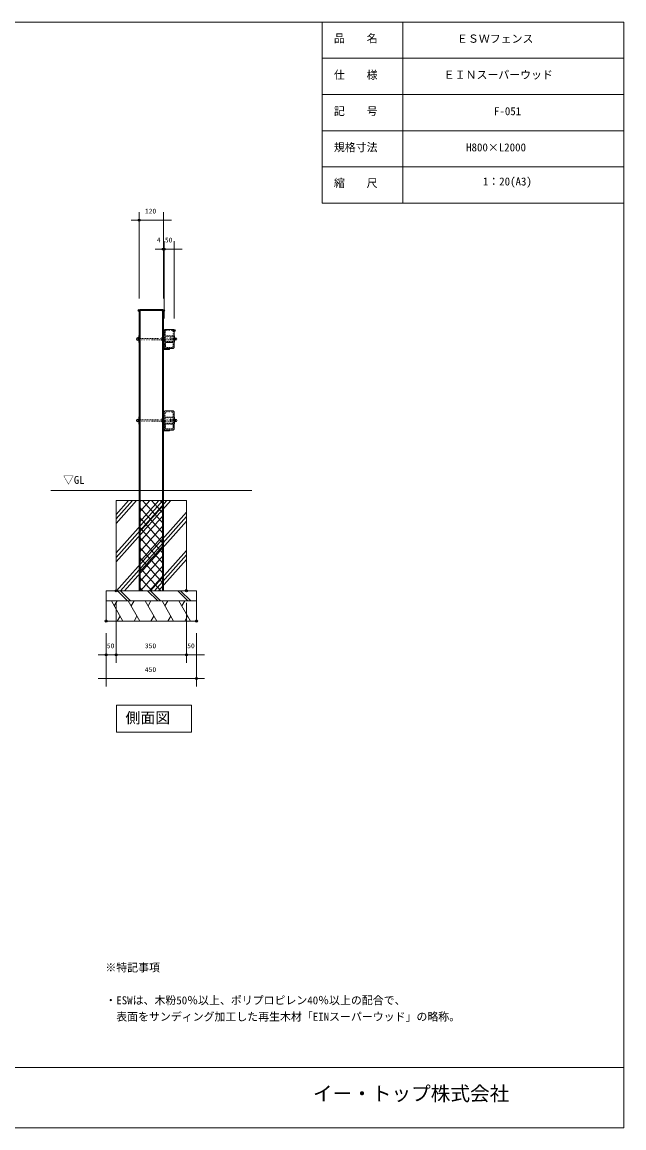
# Model space of a CAD drawing. Units: millimetres, scale not verified. Extents: x -3900 to 3900, y -2750 to 2750.
# Drawn here: x 907 to 3900, y -2750 to 2750 of the extents above; entities that cross this region are included whole.
import ezdxf
from ezdxf.enums import TextEntityAlignment as Align

# ---------------------------------------------------------------- set-up
doc = ezdxf.new("R2010")
doc.units = ezdxf.units.MM
doc.header["$LTSCALE"] = 20
doc.header["$PDMODE"] = 32
doc.header["$PDSIZE"] = 10
doc.linetypes.add('USER5', pattern=[0.208282, 0.069427, -0.138855])
doc.layers.add('0-0_0', color=30, linetype='Continuous', lineweight=18)
doc.layers.add('0-1_IMPORTED', color=30, linetype='Continuous', lineweight=18)
doc.layers.add('0-2_DEFPOINTS', color=7, linetype='Continuous')
doc.styles.add('ＭＳ ゴシック', font='')
doc.styles.get('ＭＳ ゴシック').set_extended_font_data('MS Gothic')

# ---------------------------------------------------------------- blocks, each defined once
blk = doc.blocks.new('D1')
at = {"layer": '0-0_0', "color": 7, "lineweight": 9}
for p, q in [((1455.5, 1766), (1495.5, 1766)), ((1495.5, 1376.85), (1495.5, 1806)), ((1495.5, 1766), (1615.5, 1766)), ((1615.5, 1376.85), (1615.5, 1806)), ((1615.5, 1766), (1655.5, 1766))]:
    blk.add_line(p, q, dxfattribs=at)
at = {"layer": '0-0_0', "color": 7}
for points in [[(1495.5, 1766), (1515.5, 1767.75), (1515.5, 1764.25)], [(1615.5, 1766), (1595.5, 1764.25), (1595.5, 1767.75)]]:
    blk.add_solid(points, dxfattribs=at)
at = {"layer": '0-2_DEFPOINTS'}
for p in [(1495.5, 1766), (1495.5, 1316.85), (1615.5, 1316.85)]:
    blk.add_point(p, dxfattribs=at)
at = {"layer": '0-0_0', "color": 7, "style": 'ＭＳ ゴシック'}
blk.add_text('120', height=23.88, dxfattribs=at).set_placement((1523.75, 1791.93), align=Align.BOTTOM_LEFT)
blk = doc.blocks.new('D2')
at = {"layer": '0-0_0', "color": 7, "lineweight": 9}
for p, q in [((1619.5, 1277.04), (1619.5, 1662)), ((1669.5, 1277.04), (1669.5, 1662)), ((1579.5, 1622), (1619.5, 1622)), ((1619.5, 1622), (1669.5, 1622)), ((1669.5, 1622), (1709.5, 1622))]:
    blk.add_line(p, q, dxfattribs=at)
at = {"layer": '0-0_0', "color": 7}
for points in [[(1619.5, 1622), (1639.5, 1623.75), (1639.5, 1620.25)], [(1669.5, 1622), (1649.5, 1620.25), (1649.5, 1623.75)]]:
    blk.add_solid(points, dxfattribs=at)
at = {"layer": '0-2_DEFPOINTS'}
for p in [(1619.5, 1622), (1619.5, 1217.04), (1669.5, 1217.04)]:
    blk.add_point(p, dxfattribs=at)
at = {"layer": '0-0_0', "color": 7, "style": 'ＭＳ ゴシック'}
blk.add_text('50', height=23.88, dxfattribs=at).set_placement((1623.33, 1647.93), align=Align.BOTTOM_LEFT)
blk = doc.blocks.new('D3')
at = {"layer": '0-0_0', "color": 7, "lineweight": 9}
for p, q in [((1615.5, 1376.85), (1615.5, 1662)), ((1619.5, 1277.04), (1619.5, 1662)), ((1575.5, 1622), (1615.5, 1622)), ((1615.5, 1622), (1582.83, 1622)), ((1615.5, 1622), (1619.5, 1622)), ((1619.5, 1622), (1659.5, 1622))]:
    blk.add_line(p, q, dxfattribs=at)
at = {"layer": '0-0_0', "color": 7}
for points in [[(1619.5, 1622), (1599.5, 1620.25), (1599.5, 1623.75)], [(1615.5, 1622), (1635.5, 1623.75), (1635.5, 1620.25)]]:
    blk.add_solid(points, dxfattribs=at)
at = {"layer": '0-2_DEFPOINTS'}
for p in [(1615.5, 1622), (1615.5, 1316.85), (1619.5, 1217.04)]:
    blk.add_point(p, dxfattribs=at)
at = {"layer": '0-0_0', "color": 7, "style": 'ＭＳ ゴシック'}
blk.add_text('4', height=23.88, dxfattribs=at).set_placement((1582.83, 1647.93), align=Align.BOTTOM_LEFT)
blk = doc.blocks.new('D4')
at = {"layer": '0-0_0', "color": 7, "lineweight": 9}
for p, q in [((1380.5, -137.96), (1380.5, -436.3)), ((1330.5, -287.96), (1330.5, -436.3)), ((1290.5, -396.3), (1330.5, -396.3)), ((1330.5, -396.3), (1380.5, -396.3)), ((1380.5, -396.3), (1420.5, -396.3))]:
    blk.add_line(p, q, dxfattribs=at)
at = {"layer": '0-0_0', "color": 7}
for points in [[(1330.5, -396.3), (1350.5, -394.55), (1350.5, -398.05)], [(1380.5, -396.3), (1360.5, -398.05), (1360.5, -394.55)]]:
    blk.add_solid(points, dxfattribs=at)
at = {"layer": '0-2_DEFPOINTS'}
for p in [(1380.5, -77.96), (1330.5, -227.96), (1330.5, -396.3)]:
    blk.add_point(p, dxfattribs=at)
at = {"layer": '0-0_0', "color": 7, "style": 'ＭＳ ゴシック'}
blk.add_text('50', height=23.88, dxfattribs=at).set_placement((1334.33, -370.37), align=Align.BOTTOM_LEFT)
blk = doc.blocks.new('D5')
at = {"layer": '0-0_0', "color": 7, "lineweight": 9}
for p, q in [((1380.5, -137.96), (1380.5, -436.3)), ((1730.5, -137.96), (1730.5, -436.3)), ((1340.5, -396.3), (1380.5, -396.3)), ((1380.5, -396.3), (1730.5, -396.3)), ((1730.5, -396.3), (1770.5, -396.3))]:
    blk.add_line(p, q, dxfattribs=at)
at = {"layer": '0-0_0', "color": 7}
for points in [[(1380.5, -396.3), (1400.5, -394.55), (1400.5, -398.05)], [(1730.5, -396.3), (1710.5, -398.05), (1710.5, -394.55)]]:
    blk.add_solid(points, dxfattribs=at)
at = {"layer": '0-2_DEFPOINTS'}
for p in [(1380.5, -77.96), (1730.5, -77.96), (1380.5, -396.3)]:
    blk.add_point(p, dxfattribs=at)
at = {"layer": '0-0_0', "color": 7, "style": 'ＭＳ ゴシック'}
blk.add_text('350', height=23.88, dxfattribs=at).set_placement((1523.75, -370.37), align=Align.BOTTOM_LEFT)
blk = doc.blocks.new('D6')
at = {"layer": '0-0_0', "color": 7, "lineweight": 9}
for p, q in [((1730.5, -137.96), (1730.5, -436.3)), ((1780.5, -287.96), (1780.5, -436.3)), ((1690.5, -396.3), (1730.5, -396.3)), ((1730.5, -396.3), (1780.5, -396.3)), ((1780.5, -396.3), (1820.5, -396.3))]:
    blk.add_line(p, q, dxfattribs=at)
at = {"layer": '0-0_0', "color": 7}
for points in [[(1730.5, -396.3), (1750.5, -394.55), (1750.5, -398.05)], [(1780.5, -396.3), (1760.5, -398.05), (1760.5, -394.55)]]:
    blk.add_solid(points, dxfattribs=at)
at = {"layer": '0-2_DEFPOINTS'}
for p in [(1730.5, -77.96), (1780.5, -227.96), (1730.5, -396.3)]:
    blk.add_point(p, dxfattribs=at)
at = {"layer": '0-0_0', "color": 7, "style": 'ＭＳ ゴシック'}
blk.add_text('50', height=23.88, dxfattribs=at).set_placement((1734.33, -370.37), align=Align.BOTTOM_LEFT)
blk = doc.blocks.new('D7')
at = {"layer": '0-0_0', "color": 7, "lineweight": 9}
for p, q in [((1330.5, -287.96), (1330.5, -554)), ((1780.5, -287.96), (1780.5, -554)), ((1330.5, -514), (1290.5, -514)), ((1780.5, -514), (1330.5, -514)), ((1820.5, -514), (1780.5, -514))]:
    blk.add_line(p, q, dxfattribs=at)
at = {"layer": '0-0_0', "color": 7}
for points in [[(1330.5, -514), (1350.5, -512.25), (1350.5, -515.75)], [(1780.5, -514), (1760.5, -515.75), (1760.5, -512.25)]]:
    blk.add_solid(points, dxfattribs=at)
at = {"layer": '0-2_DEFPOINTS'}
for p in [(1330.5, -227.96), (1780.5, -227.96), (1780.5, -514)]:
    blk.add_point(p, dxfattribs=at)
at = {"layer": '0-0_0', "color": 7, "style": 'ＭＳ ゴシック'}
blk.add_text('450', height=23.88, dxfattribs=at).set_placement((1523.75, -488.07), align=Align.BOTTOM_LEFT)
blk = doc.blocks.new('____-2')
at = {"layer": '0-0_0'}
for p, q in [((1484.36, 372.2), (1493.39, 382.35)), ((1484.36, 322.49), (1537.58, 382.35)), ((1484.36, 272.77), (1581.77, 382.35)), ((1484.36, 223.05), (1604.36, 358.05)), ((1604.36, 215.92), (1484.36, 350.92)), ((1604.36, 265.64), (1500.61, 382.35)), ((1604.36, 315.35), (1544.81, 382.35)), ((1604.36, 365.07), (1589, 382.35)), ((1484.36, 173.33), (1604.36, 308.33)), ((1604.36, 166.2), (1484.36, 301.2)), ((1484.36, 123.61), (1604.36, 258.61)), ((1604.36, 116.48), (1484.36, 251.48)), ((1484.36, 73.89), (1604.36, 208.89)), ((1604.36, 66.76), (1484.36, 201.76)), ((1484.36, 24.18), (1604.36, 159.18)), ((1604.36, 17.04), (1484.36, 152.04)), ((1484.36, -25.54), (1604.36, 109.46)), ((1604.36, -32.68), (1484.36, 102.32)), ((1491.13, -67.65), (1604.36, 59.74)), ((1591.25, -67.65), (1484.36, 52.61)), ((1547.06, -67.65), (1484.36, 2.89)), ((1535.33, -67.65), (1604.36, 10.02)), ((1502.87, -67.65), (1484.36, -46.83)), ((1579.52, -67.65), (1604.36, -39.7))]:
    blk.add_line(p, q, dxfattribs=at)
blk = doc.blocks.new('____-7')
at = {"layer": '0-0_0'}
for p, q in [((1376.22, -67.65), (1426.22, -117.65)), ((1390.36, -67.65), (1440.36, -117.65)), ((1526.22, -67.65), (1576.22, -117.65)), ((1540.36, -67.65), (1590.36, -117.65)), ((1676.22, -67.65), (1726.22, -117.65)), ((1690.36, -67.65), (1740.36, -117.65)), ((1710.48, -67.65), (1719.36, -58.76)), ((1403.49, -217.65), (1345.76, -117.65)), ((1360.19, -142.65), (1374.63, -117.65)), ((1487.49, -217.65), (1429.76, -117.65)), ((1444.19, -142.65), (1458.63, -117.65)), ((1571.49, -217.65), (1513.76, -117.65)), ((1528.19, -142.65), (1542.63, -117.65)), ((1655.49, -217.65), (1597.76, -117.65)), ((1612.19, -142.65), (1626.63, -117.65)), ((1739.49, -217.65), (1681.76, -117.65)), ((1696.19, -142.65), (1710.63, -117.65)), ((1389.06, -192.65), (1374.63, -217.65)), ((1473.06, -192.65), (1458.63, -217.65)), ((1557.06, -192.65), (1542.63, -217.65)), ((1641.06, -192.65), (1626.63, -217.65)), ((1725.06, -192.65), (1710.63, -217.65))]:
    blk.add_line(p, q, dxfattribs=at)
for points in [[(1319.36, -67.65), (1769.36, -67.65), (1769.36, -117.65), (1319.36, -117.65)], [(1319.36, -117.65), (1769.36, -117.65), (1769.36, -217.65), (1319.36, -217.65)]]:
    blk.add_lwpolyline(points, close=True, dxfattribs=at)
blk = doc.blocks.new('____-8')
at = {"layer": '0-0_0'}
for p, q in [((1369.36, 267.73), (1471.26, 382.35)), ((1369.36, 76.81), (1640.96, 382.35)), ((1369.36, 290), (1451.46, 382.35)), ((1369.36, 99.08), (1621.16, 382.35)), ((1369.36, 312.27), (1431.66, 382.35)), ((1369.36, 121.35), (1601.36, 382.35)), ((1371.07, -67.65), (1719.36, 324.19)), ((1390.87, -67.65), (1719.36, 301.91)), ((1410.67, -67.65), (1719.36, 279.64)), ((1540.78, -67.65), (1719.36, 133.27)), ((1560.57, -67.65), (1719.36, 110.99)), ((1580.37, -67.65), (1719.36, 88.72))]:
    blk.add_line(p, q, dxfattribs=at)
blk.add_lwpolyline([(1369.36, 382.35), (1719.36, 382.35), (1719.36, -67.65), (1369.36, -67.65)], close=True, dxfattribs=at)
blk = doc.blocks.new('____-15')
at = {"layer": '0-0_0'}
blk.add_line((-3.57, 9), (0, 9), dxfattribs=at)
blk.add_lwpolyline([(-4.29, 18), (0.71, 18), (0.71, 0), (-4.29, 0)], close=True, dxfattribs=at)
blk = doc.blocks.new('____-16')
at = {"layer": '0-0_0'}
blk.add_line((1477.86, 1192.01), (1477.86, 1177.7), dxfattribs=at)
blk.add_circle((1477.86, 1184.85), 7.15, dxfattribs=at)
blk.add_circle((1477.86, 1184.85), 7.15, dxfattribs=at)
blk.add_blockref('____-15', (0, 0), dxfattribs=at)
blk = doc.blocks.new('____-17')
at = {"layer": '0-0_0'}
for q in [(1604.36, 1178.85), (1608.36, 1194.85)]:
    blk.add_line((1608.36, 1174.85), q, dxfattribs=at)
blk.add_lwpolyline([(1608.36, 1194.85), (1604.36, 1190.85), (1604.36, 1178.85)], dxfattribs=at)
blk = doc.blocks.new('____-18')
at = {"layer": '0-0_0'}
blk.add_lwpolyline([(1604.36, 1213.35), (1604.36, 1133.35), (1634.36, 1133.35), (1634.36, 1137.35), (1608.36, 1137.35), (1608.36, 1213.35)], close=True, dxfattribs=at)
blk.add_blockref('____-17', (0, 0), dxfattribs=at)
blk = doc.blocks.new('____-19')
at = {"layer": '0-0_0'}
blk.add_line((3.57, -8), (0, -8), dxfattribs=at)
blk.add_lwpolyline([(-0.71, 0), (4.29, 0), (4.29, -16), (-0.71, -16)], close=True, dxfattribs=at)
blk = doc.blocks.new('____-20')
at = {"layer": '0-0_0'}
blk.add_line((1664.86, 1178.84), (1664.86, 1190.87), dxfattribs=at)
blk.add_circle((1664.86, 1184.85), 6.01, dxfattribs=at)
blk.add_circle((1664.86, 1184.85), 6.01, dxfattribs=at)
blk.add_blockref('____-19', (0, 0), dxfattribs=at)
blk = doc.blocks.new('____-21')
at = {"layer": '0-0_0'}
for p, q in [((1596.86, 1188.6), (1602.36, 1188.6)), ((1596.86, 1181.11), (1602.36, 1181.11))]:
    blk.add_line(p, q, dxfattribs=at)
at = {"layer": '0-0_0', "linetype": 'USER5'}
blk.add_line((1639.86, 1192.85), (1639.86, 1176.85), dxfattribs=at)
at = {"layer": '0-0_0'}
for points in [[(1613.36, 1232.35), (1653.36, 1232.35), (1658.36, 1227.35), (1658.36, 1142.35), (1653.36, 1137.35), (1613.36, 1137.35), (1608.36, 1142.35), (1608.36, 1227.35)], [(1482.86, 1202.35), (1484.36, 1202.35), (1484.36, 1167.35), (1482.86, 1167.35)], [(1596.86, 1191.05), (1597.61, 1192.35), (1602.36, 1192.35), (1602.36, 1177.35), (1597.61, 1177.35), (1596.86, 1178.65)], [(1602.36, 1174.85), (1604.36, 1174.85), (1604.36, 1194.85), (1602.36, 1194.85)], [(1658.36, 1200.85), (1659.86, 1200.85), (1659.86, 1168.85), (1658.36, 1168.85)]]:
    blk.add_lwpolyline(points, close=True, dxfattribs=at)
at = {"layer": '0-0_0', "linetype": 'USER5'}
for points in [[(1653.36, 1222.35), (1653.36, 1201.35), (1613.36, 1201.35), (1613.36, 1222.35), (1618.36, 1227.35), (1648.36, 1227.35)], [(1484.36, 1188.31), (1603.71, 1188.31), (1603.71, 1181.4), (1484.36, 1181.4)], [(1603.71, 1188.85), (1608.36, 1193.5), (1608.36, 1176.2), (1603.71, 1180.85)], [(1604.36, 1188.85), (1658.36, 1188.85), (1658.36, 1180.85), (1604.36, 1180.85)], [(1653.36, 1197.35), (1653.36, 1172.35), (1613.36, 1172.35), (1613.36, 1197.35)], [(1653.36, 1147.35), (1653.36, 1168.35), (1613.36, 1168.35), (1613.36, 1147.35), (1618.36, 1142.35), (1648.36, 1142.35)], [(1652.36, 1147.77), (1652.36, 1167.35), (1614.36, 1167.35), (1614.36, 1147.77), (1618.78, 1143.35), (1647.95, 1143.35)], [(1652.86, 1188.85), (1639.36, 1188.85), (1639.36, 1180.85), (1652.86, 1180.85)]]:
    blk.add_lwpolyline(points, close=True, dxfattribs=at)
at = {"layer": '0-0_0'}
for name in ['____-18', '____-16', '____-20']:
    blk.add_blockref(name, (0, 0), dxfattribs=at)
blk = doc.blocks.new('____-22')
at = {"layer": '0-0_0'}
blk.add_line((-3.57, 9), (0, 9), dxfattribs=at)
blk.add_lwpolyline([(-4.29, 18), (0.71, 18), (0.71, 0), (-4.29, 0)], close=True, dxfattribs=at)
blk = doc.blocks.new('____-23')
at = {"layer": '0-0_0'}
blk.add_line((1477.86, 787.01), (1477.86, 772.7), dxfattribs=at)
blk.add_circle((1477.86, 779.85), 7.15, dxfattribs=at)
blk.add_circle((1477.86, 779.85), 7.15, dxfattribs=at)
blk.add_blockref('____-22', (0, 0), dxfattribs=at)
blk = doc.blocks.new('____-24')
at = {"layer": '0-0_0'}
for q in [(1604.36, 773.85), (1608.36, 789.85)]:
    blk.add_line((1608.36, 769.85), q, dxfattribs=at)
blk.add_lwpolyline([(1608.36, 789.85), (1604.36, 785.85), (1604.36, 773.85)], dxfattribs=at)
blk = doc.blocks.new('____-25')
at = {"layer": '0-0_0'}
blk.add_line((3.57, -8), (0, -8), dxfattribs=at)
blk.add_lwpolyline([(-0.71, 0), (4.29, 0), (4.29, -16), (-0.71, -16)], close=True, dxfattribs=at)
blk = doc.blocks.new('____-26')
at = {"layer": '0-0_0'}
blk.add_line((1664.86, 773.84), (1664.86, 785.87), dxfattribs=at)
blk.add_circle((1664.86, 779.85), 6.01, dxfattribs=at)
blk.add_circle((1664.86, 779.85), 6.01, dxfattribs=at)
blk.add_blockref('____-25', (0, 0), dxfattribs=at)
blk = doc.blocks.new('____-27')
at = {"layer": '0-0_0'}
for p, q in [((1596.86, 783.6), (1602.36, 783.6)), ((1596.86, 776.11), (1602.36, 776.11))]:
    blk.add_line(p, q, dxfattribs=at)
at = {"layer": '0-0_0', "linetype": 'USER5'}
blk.add_line((1639.86, 787.85), (1639.86, 771.85), dxfattribs=at)
at = {"layer": '0-0_0'}
for points in [[(1613.36, 827.35), (1653.36, 827.35), (1658.36, 822.35), (1658.36, 737.35), (1653.36, 732.35), (1613.36, 732.35), (1608.36, 737.35), (1608.36, 822.35)], [(1482.86, 797.35), (1484.36, 797.35), (1484.36, 762.35), (1482.86, 762.35)], [(1596.86, 786.05), (1597.61, 787.35), (1602.36, 787.35), (1602.36, 772.35), (1597.61, 772.35), (1596.86, 773.65)], [(1602.36, 769.85), (1604.36, 769.85), (1604.36, 789.85), (1602.36, 789.85)], [(1604.36, 808.35), (1604.36, 728.35), (1634.36, 728.35), (1634.36, 732.35), (1608.36, 732.35), (1608.36, 808.35)], [(1658.36, 795.85), (1659.86, 795.85), (1659.86, 763.85), (1658.36, 763.85)]]:
    blk.add_lwpolyline(points, close=True, dxfattribs=at)
at = {"layer": '0-0_0', "linetype": 'USER5'}
for points in [[(1484.36, 783.31), (1603.71, 783.31), (1603.71, 776.4), (1484.36, 776.4)], [(1603.71, 783.85), (1608.36, 788.5), (1608.36, 771.2), (1603.71, 775.85)], [(1604.36, 783.85), (1658.36, 783.85), (1658.36, 775.85), (1604.36, 775.85)], [(1653.36, 817.35), (1653.36, 796.35), (1613.36, 796.35), (1613.36, 817.35), (1618.36, 822.35), (1648.36, 822.35)], [(1653.36, 792.35), (1653.36, 767.35), (1613.36, 767.35), (1613.36, 792.35)], [(1652.86, 783.85), (1639.36, 783.85), (1639.36, 775.85), (1652.86, 775.85)], [(1653.36, 742.35), (1653.36, 763.35), (1613.36, 763.35), (1613.36, 742.35), (1618.36, 737.35), (1648.36, 737.35)], [(1652.36, 742.77), (1652.36, 762.35), (1614.36, 762.35), (1614.36, 742.77), (1618.78, 738.35), (1647.95, 738.35)]]:
    blk.add_lwpolyline(points, close=True, dxfattribs=at)
at = {"layer": '0-0_0'}
for name in ['____-23', '____-26', '____-24']:
    blk.add_blockref(name, (0, 0), dxfattribs=at)

msp = doc.modelspace()

# ---------------------------------------------------------------- linework, layer by layer
at = {"layer": '0-1_IMPORTED'}
for p, q in [((2400, 2750), (2400, 1850)), ((2800, 2750), (2800, 1850)), ((3900, 2570), (2400, 2570)), ((3900, 2390), (2400, 2390)), ((3900, 2210), (2400, 2210)), ((3900, 2030), (2400, 2030)), ((3900, 1850), (2400, 1850)), ((1494.5, 1321.04), (1494.5, -78.96)), ((1604.5, 1321.04), (1604.5, -78.96)), ((1489.5, 1316.04), (1609.5, 1316.04)), ((2049.5, 421.04), (1049.5, 421.04)), ((-3900, -2450), (3900, -2450))]:
    msp.add_line(p, q, dxfattribs=at)
for points in [[(-3900, 2750), (3900, 2750), (3900, -2750), (-3900, -2750)], [(1494.5, 1321.04), (1604.5, 1321.04), (1609.5, 1315.85), (1609.5, -78.96), (1489.5, -78.96), (1489.5, 1315.85)], [(1376.86, -647.64), (1750, -647.64), (1750, -781.53), (1376.86, -781.53)]]:
    msp.add_lwpolyline(points, close=True, dxfattribs=at)

# ---------------------------------------------------------------- block references
for name, p in [('D1', (-6, -1)), ('D3', (-6, -1)), ('D2', (-6, -1)), ('____-21', (5.14, -11.32)), ('____-27', (5.14, -11.32)), ('____-8', (5.14, -11.32)), ('____-2', (5.14, -11.32)), ('D4', (-6, -1)), ('____-7', (5.14, -11.32)), ('D5', (-6, -1)), ('D6', (-6, -1)), ('D7', (-6, -1))]:
    msp.add_blockref(name, p, dxfattribs=at)

# ---------------------------------------------------------------- texts
at = {"layer": '0-1_IMPORTED', "color": 7, "style": 'ＭＳ ゴシック'}
for s, height, p in [('品\u3000\u3000名', 39.81, (2457.74, 2637.38)), ('ＥＳＷフェンス', 39.79, (3070.11, 2635.47)), ('仕\u3000\u3000様', 39.81, (2457.74, 2455.44)), ('ＥＩＮスーパーウッド', 39.79, (3004.14, 2456.05)), ('記\u3000\u3000号', 39.81, (2457.74, 2275.44)), ('F-051', 39.81, (3253.89, 2275.17)), ('規格寸法', 39.81, (2457.74, 2095.44)), ('H800×L2000', 39.81, (3115.26, 2095.17)), ('1：20(A3)', 39.81, (3198.47, 1925.44)), ('縮\u3000\u3000尺', 39.81, (2457.74, 1917.38)), ('▽GL', 39.38, (1110.64, 441.51)), ('側面図', 54.26, (1421.3, -753.54)), ('※特記事項', 39.81, (1321.03, -1984.52)), ('・ESWは、木粉50％以上、ポリプロピレン40％以上の配合で、', 39.81, (1321.03, -2147.41)), ('  表面をサンディング加工した再生木材「EINスーパーウッド」の略称。', 39.81, (1321.03, -2228.85)), ('イー・トップ株式会社', 71.65, (2353.11, -2636.38))]:
    msp.add_text(s, height=height, dxfattribs=at).set_placement(p, align=Align.BOTTOM_LEFT)

doc.saveas('drawing.dxf')
